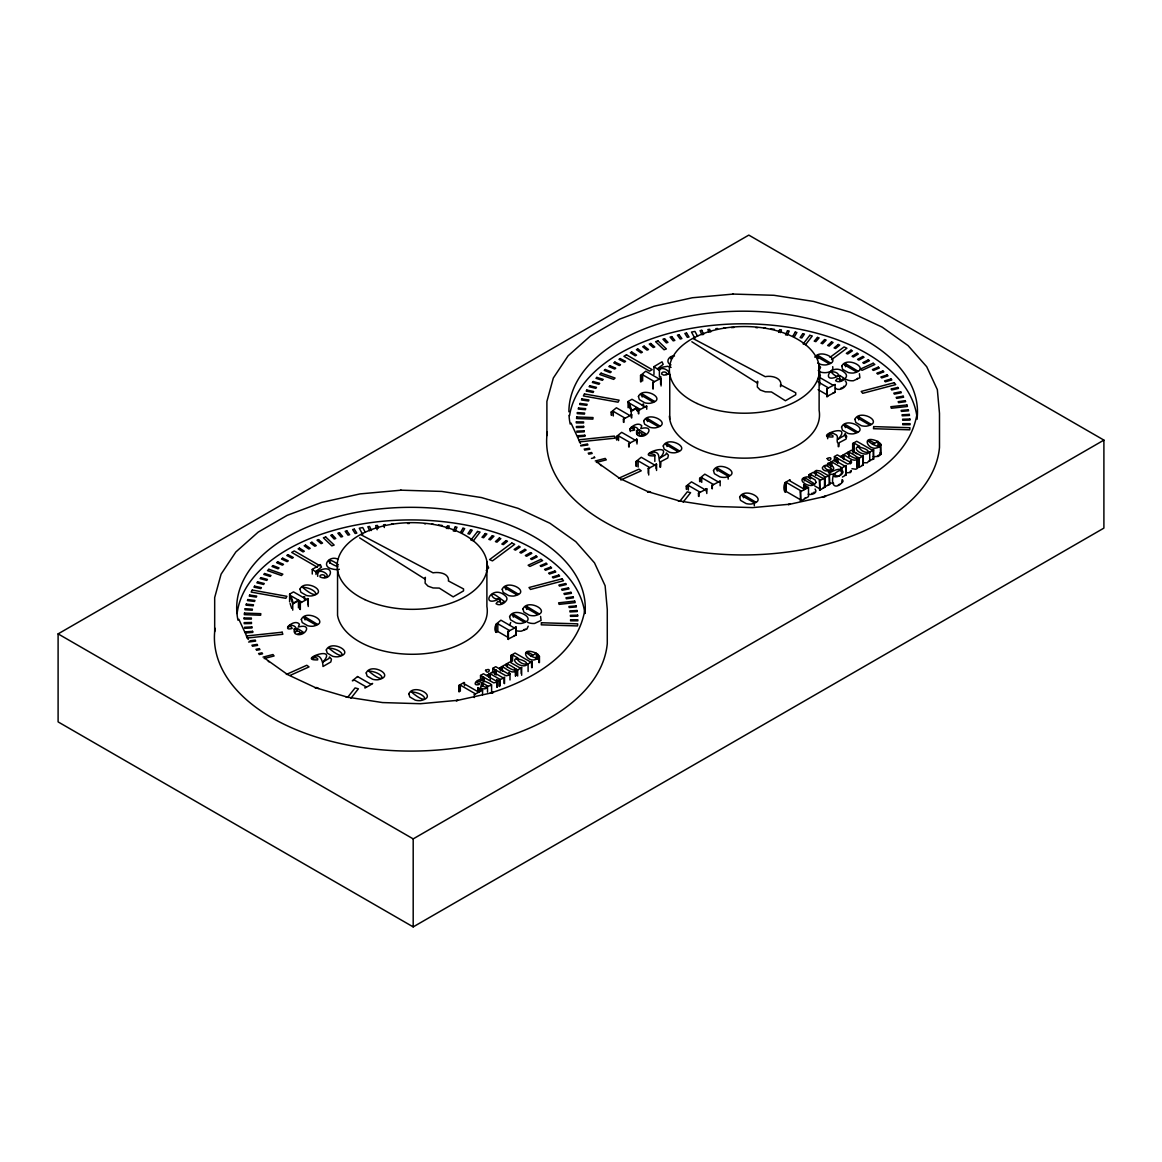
<?xml version="1.0" encoding="UTF-8"?>
<svg xmlns="http://www.w3.org/2000/svg" width="1162" height="1162" viewBox="0 0 1162 1162"><rect width="100%" height="100%" fill="white"/><g stroke="black" fill="none" stroke-linecap="round" stroke-linejoin="round"><path stroke-width="1.5" d="M630.327 431.538L630.356 428.458L631.315 428.037L634.045 428.386L634.568 430.042C622.788 433.382 636.747 419.584 641.773 425.844L640.727 428.618C656.545 424.333 646.304 440.747 637.328 435.096L637.299 433.818L638.839 432.903A2.658 1.525 0 0 1 641.802 433.266L642.441 434.849L640.32 435.779L645.476 433.658L639.289 429.998L636.573 430.681L636.573 433.76M827.722 438.742C825.761 434.022 831.643 431.48 834.882 434.196C839.966 435.634 835.289 440.863 838.223 443.593L838.223 446.687M509.552 625.403L510.699 622.527M528.202 626.173L526.909 629.034L521.259 631.155A9.499 5.49 0 0 1 515.957 630.646M539.444 662.572L539.444 656.486L537.686 654.235L538.805 656.922L536.829 658.433L531.179 656.225L536.35 653.247L536.35 659.319M873.228 456.739L878.356 456.39L880.985 454.371L880.622 443.608L878.922 442.678L880.433 445.133L878.457 446.644L872.807 444.436L877.978 441.458L877.978 447.544M880.462 444.683L880.433 454.255L877.513 455.809M481.765 682.98L480.545 687.715C482.245 689.749 487.982 689.153 487.517 686.059C495.477 685.406 489.725 683.488 482.767 680.322C478.061 677.039 470.595 686.437 478.875 684.592A2.164 1.249 0 0 0 479.412 683.271C472.702 682.995 478.918 679.058 481.765 682.98L481.765 686.03M539.444 656.486C529.16 668.731 515.812 644.373 536.35 653.247M881.072 444.712C870.788 456.957 857.44 432.584 877.978 441.458M482.448 683.387C481.78 689.473 492.891 686.902 482.448 683.387L482.448 686.422M585.023 608.772C577.775 655.31 530.99 680.366 490.103 693.162L493.4 692.45L456.085 700.701L457.959 700.294L420.47 703.722L382.574 702.574L345.913 696.909M917.239 412.655C909.991 459.193 863.206 484.249 822.318 497.045L825.616 496.319L788.301 504.584L790.189 504.177L752.7 507.605L714.79 506.458L678.129 500.793M438.597 525.035L442.17 525.413M770.827 328.919L774.4 329.296M659.929 467.153L659.929 462.52C658.041 458.583 660.684 452.12 653.48 452.018C646.362 454.429 650.444 453.238 654.598 454.603L654.627 455.882C632.738 456.579 675.935 440.049 659.9 458.046L665.899 454.487L666.451 452.948L668.411 455.199L667.758 457.988L660.931 461.59L660.582 467.066M833.662 474.169C832.413 479.572 842.189 475.766 842.958 472.44A4.997 2.876 0 0 0 842.13 470.465C838.717 465.671 823.393 477.524 832.791 469.84A5.011 2.89 0 0 0 833.691 468.097L833.227 466.892A6.478 3.747 0 0 0 830.38 465.178L828.361 464.48L830.104 464.48C833.401 463.101 826.124 461.59 827.809 464.756L824.134 465.73L822.493 467.4A5.171 2.978 0 0 0 822.899 469.23A6.856 3.951 0 0 0 825.383 470.842L829.45 471.235L828.39 472.556L830.569 474.328L833.662 474.169C830.089 485.396 835.551 490.393 842.958 481.576A4.997 2.876 0 0 0 842.13 479.601M500.386 670.982L500.386 667.932L499.137 668.658L508.927 674.221L508.956 672.42L510.002 673.887L508.956 675.195L505.92 675.776L496.218 670.343L494.518 670.823L494.518 673.873M446.368 528.507L447.457 525.79L449.229 526.023L448.14 528.754M778.598 332.39L779.687 329.674L781.445 329.906L780.37 332.623M838.877 446.6L839.24 442.664L846.052 439.062L846.706 436.273L844.759 434.022L844.193 435.576L838.194 439.12C854.23 421.123 811.032 437.653 832.922 436.97L832.893 435.677L831.309 434.762L827.751 435.663M499.587 598.125C492.252 602.395 486.893 587.449 499.587 598.125L499.587 601.219M843.946 386.191L843.263 387.149M317.691 576.352L317.691 573.258C319.55 567.434 333.015 576.367 324.343 577.398C327.059 575.132 321.206 573.665 320.029 575.727L320.044 576.933C331.562 582.365 335.673 564.34 320.843 569.903A11.315 6.536 0 0 0 317.4 572.372L315.991 571.37L321.467 567.143L320.32 564.601L312.258 569.409L312.258 574.043M659.406 376.662L659.406 370.475C661.265 364.65 674.73 373.583 666.058 374.614C668.775 372.348 662.921 370.881 661.744 372.944L661.759 374.149L663.836 375.195L669.385 373.83M841.84 482.462L842.101 480.356M818.963 378.667L819.747 377.505L833.023 385.174L835.071 384.535L835.071 392.248L826.748 396.518L826.748 388.791L828.375 387.847L818.106 381.92M521.651 667.642L517.656 669.951L516.16 669.138L516.32 670.416C512.195 674.962 506.182 668.339 502.391 666.785L500.909 667.133L504.874 664.853C514.461 673.088 521.825 670.808 507.271 663.952L505.79 664.315L509.769 662.02L520.14 668.019L521.651 667.642L521.651 675.253M857.788 457.349L857.948 458.627C853.823 463.188 847.824 456.55 844.019 454.996L842.537 455.359L846.502 453.064C856.089 461.299 863.453 459.019 848.914 452.178L847.432 452.526L851.397 450.246L861.783 456.23L863.279 455.867L863.279 464.989L859.284 467.298L857.832 466.456L857.788 457.349L859.284 458.162L863.279 455.867M857.309 457.973L857.077 467.414L857.077 458.293M500.154 598.459C479.093 609.469 491.439 582.583 505.659 596.135A9.122 5.258 0 0 1 506.719 599.926C504.976 603.456 499.573 606.332 496.072 603.746L497.612 601.669L500.517 602.061L501.025 603.688L504.41 601.48L500.154 598.459L500.154 601.553M839.69 375.442C818.629 386.452 830.975 359.566 845.195 373.118A9.122 5.258 0 0 1 846.256 376.909C844.513 380.439 839.109 383.315 835.609 380.729L837.163 378.652L840.053 379.044L840.562 380.671L843.888 378.086L839.69 375.442L839.69 380.076M287.987 626.841C289.135 622.817 299.346 627.189 294.204 629.063L294.204 632.143M630.458 428.386C631.62 424.435 641.714 428.88 636.573 430.681M347.627 697.36L355.078 687.933L358.39 688.805L350.939 698.231M679.857 501.229L687.308 491.817L690.606 492.688L683.154 502.1M480.531 680.002L480.531 675.442L483.45 673.757L486.457 675.485L487.706 674.759L486.878 675.732L496.668 681.295L496.697 679.494L497.743 680.976L496.697 682.268L493.676 682.849L483.958 677.417L482.259 677.911L482.259 680.947M851.092 471.264L850.148 471.409M814.794 357.155C820.938 347.888 844.251 361.367 826.08 364.912A9.499 5.49 0 0 1 820.779 364.403L817.627 363.081M660.045 377.142L660.844 376.459M818.266 370.634L820.561 367.308L818.963 365.159M818.266 378.362L820.387 375.878L819.849 373.539M525.674 629.238L523.728 629.644M830.046 357.344L844.062 346.93L846.924 348.208L831.542 359.654M805.411 497.859L804.482 498.469M315.367 688.296L316.5 687.468L318.635 688.456M647.597 492.18L648.716 491.352L650.851 492.325M486.239 570.484L488.636 567.84L486.704 563.831M58.1 633.886L748.807 235.102L1103.9 440.107L1103.9 528.114L413.193 926.898L58.1 721.892L58.1 633.886L413.193 838.891L1103.9 440.107M640.538 381.644L640.538 375.471L645.738 371.215L659.028 378.885L661.076 378.246L661.076 385.973M640.538 375.471L642.644 374.789L654.38 381.572L652.739 382.516L652.739 388.689M652.739 382.516L661.076 378.246M289.614 601.872L289.614 594.145L293.521 591.894L303.137 597.442L304.531 596.629L303.602 597.704L306.39 599.331L308.264 598.779L308.264 606.506M628.076 407.702L628.076 401.529L631.983 399.263L641.598 404.812L643.457 404.274L643.457 407.368M611.212 415.125L611.212 412.031L616.412 407.789L629.688 415.444L631.736 414.805L631.736 417.899M611.212 412.031L613.304 411.363L625.04 418.131L623.413 419.075L623.413 422.169M298.445 600.144L293.274 603.136L290.878 595.772L298.445 600.144L298.445 607.871M292.737 610.152L292.737 603.979L298.925 600.42L301.713 602.032L299.869 603.093L299.869 609.28M636.907 407.513L631.736 410.506L629.325 403.141L636.907 407.513L636.907 410.607M631.198 414.442L631.198 411.348L637.372 407.789L640.175 409.402L638.316 410.462L638.316 413.556M643.457 404.274L642.063 405.088L644.852 406.7L646.726 406.163L646.726 409.242M299.869 603.093L308.264 598.779M623.413 419.075L631.736 414.805M638.316 410.462L646.726 406.163M616.47 439.672L616.47 436.578L621.67 432.337L634.946 440.006L636.994 439.367L636.994 444M616.47 436.578L618.562 435.91L630.298 442.693L628.671 443.623L628.671 446.716M294.204 629.063L297.428 628.468L303.108 632.041L297.951 634.162L300.072 633.232L299.433 631.649A2.658 1.525 0 0 0 296.47 631.286L294.93 632.186L294.959 633.479C303.936 639.129 314.176 622.716 298.358 627.001L299.404 624.212C294.378 617.966 280.42 631.765 292.199 628.424L290.82 626.42L288.089 626.768M628.671 443.623L636.994 439.367M636.035 466.151L636.035 461.517L641.235 457.276L654.511 464.945L656.559 464.306L656.559 470.479M636.035 461.517L638.127 460.849L649.863 467.632L648.236 468.562L648.236 473.21M648.236 468.562L656.559 464.306M826.748 388.791L835.071 384.535M826.748 396.518L828.375 395.574M833.023 392.901L835.071 392.248M686.277 489.187L686.277 486.108L691.477 481.867L704.753 489.522L706.801 488.882L706.801 493.516M699.626 481.475L699.626 478.395L704.826 474.154L718.101 481.809L720.149 481.17L720.149 485.803M686.277 486.108L688.369 485.425L700.105 492.209L698.478 493.153L698.478 496.232M699.626 478.395L701.732 477.727L713.468 484.496L711.827 485.44L711.827 488.519M698.478 493.153L706.801 488.882M711.827 485.44L720.149 481.17M495.724 624.444L500.924 620.203L514.2 627.872L515.783 626.957L516.248 634.946L507.925 639.216L507.925 631.489L509.552 630.545L497.815 623.776C493.966 623.326 493.966 635.091 497.815 631.503L508.084 637.43M495.724 632.172L497.089 631.387M507.925 631.489L516.248 627.233M514.2 635.599L516.248 634.946M784.757 482.782L790.058 479.717L789.361 480.603L804.482 489.333C809.594 487.052 797.422 481.62 808.505 487.488L808.505 496.61L800.676 501.127L800.269 491.773L801.373 491.134L786.253 482.404C783.13 482.027 783.13 494.053 786.253 491.526L801.373 500.256L800.269 500.895M852.661 451.176L852.661 443.579L856.699 441.24L872.226 450.202L873.679 449.854L873.679 458.99L868.987 460.835L867.259 462.767L862.988 462.737M852.661 443.579L854.215 443.172L859.546 446.252C849.771 448.009 864.789 457.61 868.769 452.657L873.679 449.854M834.418 461.14L834.418 456.579L837.337 454.894L840.344 456.622L841.593 455.911L840.765 456.869L850.555 462.432L850.584 460.631L851.63 462.113L850.584 463.406L847.563 464.001L837.846 458.554L836.146 459.048L836.146 462.084M808.999 477.756L808.999 474.721L812.979 472.426L814.301 473.195L814.286 471.743L816.334 470.436L820.198 470.959L828.245 475.592L829.319 474.982L829.741 484.351L824.628 486.805L825.296 486.428M836.146 459.048L837.424 458.307L837.424 462.868M808.999 474.721L810.48 474.357L820.445 480.095L819.384 480.705L819.82 490.088L824.526 487.357L824.526 478.236L823.35 478.424C809.565 472.251 814.969 468.562 825.296 477.291L824.628 477.684L829.741 475.229M842.421 477.03L846.154 474.88L846.154 465.744L844.759 466.064L834.374 460.065L830.38 462.374L831.89 461.997L841.84 467.749L841.84 470.784M458.816 691.593L458.816 685.507L464.132 682.428L464.553 685.725M511.019 661.439L511.019 655.368L515.071 653.029L530.584 661.991L532.051 661.643L532.051 667.729M458.816 685.507L460.326 685.13L475.447 693.859L474.343 694.498L474.343 697.534M464.553 682.69L463.435 683.329L478.555 692.058C483.668 689.778 471.481 684.345 482.564 690.213L482.564 694.774M511.019 655.368L512.573 654.961L517.918 658.041C508.143 659.784 523.161 669.385 527.141 664.446L532.051 661.643M492.79 672.929L492.79 668.368L495.709 666.683L498.701 668.411L500.386 667.932M841.84 467.749L840.736 468.388L846.154 465.744M800.269 491.773L808.505 487.488M819.384 480.705L824.526 478.236M482.259 677.911L483.537 677.17L483.537 681.731M488.752 677.199L488.752 674.163L492.746 671.854L503.131 677.853L504.526 677.533L504.526 683.619M494.518 670.823L495.796 670.096L495.796 674.657M488.752 674.163L490.262 673.786L500.212 679.523L500.212 685.609M819.384 489.841L820.445 489.231L814.751 485.948M823.35 487.546L824.526 487.357M828.245 484.728L829.741 484.351M844.759 475.185L846.154 474.88M861.783 465.366L863.279 464.989M872.226 459.339L873.679 458.99M499.108 686.248L499.108 680.162L500.212 679.523M482.564 690.213L474.343 694.498M499.108 680.162L504.526 677.533M842.552 387.643L840.562 388.398M838.325 484.859L839.632 484.249M653.974 374.353L653.974 366.626L662.035 361.818L663.182 364.36L657.707 368.586L659.115 369.589A11.315 6.536 0 0 1 662.558 367.134L667.642 366.306L671.099 367.381M618.576 478.323L639.027 469.143L641.25 470.799L620.798 479.979M286.36 674.439L306.797 665.26L309.034 666.915L290.151 675.398M856.946 379.349L857.701 378.216M804.351 477.843L803.174 478.889L804.322 479.862L811.875 484.133L814.402 483.726L805.063 477.829L804.351 480.894M833.662 483.29L829.45 482.942M595.249 460.98L605.199 458.424L606.303 459.847L596.367 462.418M263.033 657.111L272.968 654.54L274.087 655.978L264.137 658.534M591.443 458.424L594.828 457.668L594.16 456.695M258.56 653.567L261.944 652.812L262.612 653.785L259.228 654.555M588.146 453.165L591.589 452.512L592.17 453.5L588.727 454.168M255.916 649.297L259.358 648.628L259.939 649.616L256.497 650.284M584.123 449.113L589.352 448.256L589.846 449.258L584.617 450.115M251.893 645.23L257.136 644.373L257.63 645.389L252.386 646.246M339.362 569.278L337.721 569.511A9.499 5.49 0 0 1 332.419 569.002C320.116 566.664 329.587 554.666 338.127 559.314M674.483 356.022C669.021 355.238 664.78 362.413 670.968 364.897M580.826 445.917L587.899 444.973L587.493 443.957L580.622 445.409M249.961 640.785L255.262 640.073L255.669 641.09L248.595 642.034M578.676 439.832L614.393 436.099L615.047 438.161L579.315 441.894M733.309 294.073L692.32 297.762L653.959 306.274L619.491 319.187L590.427 335.963L568.058 355.862L553.33 378.013L546.895 401.442L546.895 435.532M715.777 328.643L717.579 328.483M401.093 490.19L360.104 493.894L321.729 502.391L287.275 515.318L258.211 532.094L235.828 551.994L221.1 574.144L214.679 597.573L214.679 631.649M385.348 524.599L383.562 524.774L384.332 527.533M818.179 355.557L817.002 356.719L828.564 363.401L830.496 363.009L818.179 355.557L818.179 358.637M845.529 363.662L844.353 364.824L855.915 371.506L857.846 371.114L845.529 363.662L845.529 366.742M642.194 393.933L641.017 395.109L652.579 401.791L654.511 401.398L642.194 393.933L642.194 397.026M647.452 418.494L646.275 419.656L657.837 426.338L659.769 425.946L647.452 418.494L647.452 421.574M858.674 416.795L857.498 417.971L869.06 424.653L870.992 424.246L858.674 416.795L858.674 419.889M845.311 424.508L844.135 425.684L855.697 432.351L857.643 431.959L845.311 424.508L845.311 427.601M667.017 443.434L665.841 444.596L677.402 451.277L679.334 450.885L667.017 443.434L667.017 446.513M717.259 468.01L716.082 469.187L727.644 475.854L729.576 475.461L717.259 468.01L717.259 471.104M743.389 494.663L742.213 495.84L753.775 502.521L755.707 502.129L743.389 494.663L743.389 497.757M338.433 564.892C328.439 556.496 322.934 561.144 338.069 566.824M505.993 586.679L504.816 587.841L516.364 594.523L518.31 594.131L505.993 586.679L505.993 589.759M305.083 616.877L303.907 618.039L315.468 624.72L317.4 624.328L305.083 616.877L305.083 619.956M526.706 606.361L525.529 607.523L537.091 614.204L539.023 613.812L526.706 606.361L526.706 609.44M513.343 614.059L512.166 615.235L523.728 621.917L525.674 621.525L513.343 614.059L513.343 617.153M723.752 327.989L725.553 327.873M391.521 524.12L393.322 524.004M731.305 327.582L734.021 327.481M407.557 523.481L409.373 523.466M732.902 294.059L773.95 295.293L813.632 301.437L850.25 312.215L882.19 327.147L908.045 345.579L926.71 366.713L937.342 389.633L939.492 413.323L939.492 447.414A196.567 113.484 0 0 1 729.983 554.695A196.567 113.484 0 0 1 547.287 432.162M400.687 490.175L441.72 491.424L481.417 497.554L518.034 508.331L549.96 523.263L575.829 541.695L594.479 562.844L605.126 585.75L607.276 609.454L607.276 643.53A196.567 113.484 0 0 1 397.767 750.826A196.567 113.484 0 0 1 215.072 628.279M755.852 327.611L757.668 327.699M424.537 523.771L425.437 523.815M763.855 328.076L765.656 328.207M431.639 524.193L433.426 524.338M808.2 494.199C811.279 495.375 818.368 493.08 815.099 489.028M811.875 493.269L813.966 493.225L814.17 492.005M680.729 501.33L648.265 491.773L619.956 478.541L597.021 462.185M348.513 697.447L316.049 687.904L287.726 674.657L264.805 658.317M819.166 371.564L820.779 372.13A9.499 5.49 0 0 0 826.08 372.639C829.116 372.508 834.185 370.446 832.733 366.626M527.679 622.367L529.306 622.934A9.499 5.49 0 0 0 534.607 623.442L541.071 620.435L540.591 616.426M846.662 472.774L850.584 472.527L851.368 470.523M851.964 468.707L855.798 469.216L857.614 468.271L857.832 466.456M672.711 357.809L670.518 357.62L670.91 358.927M844.977 378.914L848.129 380.235A9.499 5.49 0 0 0 853.431 380.744L859.88 377.737L859.401 373.728M693.54 338.81L765.25 376.691C771.481 375.311 782.36 377.665 780.791 386.016M361.309 534.927L433.019 572.822C438.597 571.835 448.372 572.968 448.576 580.187M448.285 580.884L463.536 588.931L463.536 590.892L453.18 596.861L439.265 588.088L433.092 587.957L428.023 586.142L425.103 583.135L425.307 577.325L425.307 579.286L359.624 537.861M818.106 389.648L826.908 394.731M856.873 453.848L854.215 452.294L854.215 443.172M834.418 456.579L837.424 458.307M319.928 565.763L294.262 550.933L291.691 552.415L317.371 567.245M492.79 668.368L495.796 670.096M480.531 675.442L483.537 677.17M691.84 341.744L757.537 383.169L757.537 381.209L757.319 387.019L760.253 390.011L765.308 391.826L771.481 391.972L785.41 400.745L795.752 394.775L795.752 392.814L780.501 384.753L780.501 386.714M653.974 366.626L659.406 370.475M312.258 569.409L317.691 573.258M600.362 464.815L601.175 465.744M268.131 660.931L268.959 661.875M880.622 452.73L881.072 453.834M697.563 336.254L694.949 331.446L691.492 332.071L694.934 338.389M365.347 532.37L362.733 527.563L359.276 528.202L362.704 534.52M571.05 423.128L580.477 443.448M238.835 619.244L248.261 639.565M371.448 530.526L369.603 526.459L367.846 526.735L369.69 530.787M880.026 452.86L880.462 453.819M710.665 332.041L709.662 329.296L707.89 329.514L708.893 332.259M378.434 528.158L377.447 525.427L375.66 525.645L377.156 529.741M835.42 387.847L835.609 388.442C839.109 391.042 844.513 388.166 846.241 384.637A9.122 5.258 0 0 0 845.195 380.845M628.076 401.529L631.198 411.348M289.614 594.145L292.737 603.979M290.137 603.514L291.706 608.423M516.16 669.138L516.189 675.209M514.766 668.281L514.781 671.331M879.314 442.446L879.314 445.482M878.922 442.678L878.922 447.239M873.243 449.607L873.243 458.743M869.728 452.134L869.728 461.27M862.858 455.62L862.858 464.742M859.284 458.162L859.284 467.298M853.082 443.826L853.082 452.948M850.584 460.631L850.584 463.682M848.914 452.178L848.914 456.739M845.718 465.497L845.718 474.633M845.471 433.92L845.471 436.999M844.019 454.996L844.019 459.556M842.973 455.606L842.973 458.641M841.172 468.635L841.172 471.67M837.846 458.554L837.846 463.115M836.582 459.295L836.582 462.331M831.89 461.997L831.89 466.558M830.815 462.621L830.815 467.182M829.319 474.982L829.319 484.104M827.213 389.067L827.213 396.794M825.064 477.931L825.064 487.052M819.747 377.505L819.747 385.232M819.82 480.952L819.82 490.088M819.123 365.42L819.123 410.36A75.08 43.343 0 0 1 749.359 458.06A75.08 43.343 0 0 1 669.399 416.04M815.797 471.975L815.797 475.026M815.419 471.975L815.419 475.026M810.48 474.357L810.48 478.918M809.435 474.967L809.435 478.003M804.148 484.888L804.148 489.449M803.712 485.135L803.712 489.696M800.676 492.005L800.676 501.127M786.253 482.404L786.253 491.526M785.178 483.029L785.178 492.151M754.312 502.667L754.312 505.746M728.182 476.013L728.182 479.093M712.306 485.701L712.306 488.795M706.336 488.606L706.336 491.7M701.732 477.727L701.732 482.361M700.105 478.657L700.105 481.751M698.943 493.414L698.943 496.508M688.369 485.425L688.369 490.059M686.742 486.37L686.742 489.463M669.762 374.324L669.762 419.25M660.597 377.97L660.597 384.157M656.094 464.03L656.094 468.664M654.831 455.243L654.831 461.43M653.218 382.777L653.218 388.965M648.701 468.838L648.701 475.011M642.644 374.789L642.644 380.976M641.017 375.733L641.017 381.906M639.289 429.998L639.289 434.632M638.795 410.738L638.795 413.832M638.127 460.849L638.127 467.037M637.372 407.789L637.372 410.869M637.11 430.986L637.11 434.08M636.529 439.091L636.529 442.185M636.5 461.793L636.5 466.427M633.348 426.686L633.348 429.766M631.271 414.543L631.271 417.623M629.325 403.141L629.325 407.775M629.136 443.899L629.136 446.992M623.878 419.337L623.878 422.431M618.562 435.91L618.562 440.543M616.935 436.854L616.935 439.948M613.304 411.363L613.304 415.996M611.677 412.292L611.677 415.386M538.834 656.472L538.834 662.558M537.686 654.235L537.686 658.796M537.294 654.453L537.294 659.014M531.615 661.396L531.615 667.482M528.1 663.923L528.1 671.534M521.23 667.395L521.23 673.481M517.656 669.951L517.656 676.037M515.783 626.957L515.783 634.684M515.667 669.748L515.667 675.834M515.434 670.067L515.434 676.153M512.573 654.961L512.573 661.047M511.454 655.615L511.454 661.701M510.002 673.887L510.002 679.973M508.39 631.765L508.39 639.492M507.271 663.952L507.271 667.003M504.09 677.286L504.09 683.372M502.391 666.785L502.391 671.345M501.345 667.38L501.345 670.43M499.544 680.409L499.544 686.495M497.815 623.776L497.815 631.503M497.205 681.005L497.205 687.091M497.016 681.237L497.016 687.323M496.189 624.72L496.189 632.448M496.218 670.343L496.218 674.904M494.954 671.07L494.954 674.12M491.599 684.679L491.599 692.291M490.262 673.786L490.262 679.872M489.187 674.41L489.187 677.446M487.517 686.059L487.517 692.145M486.893 561.551L486.893 606.477A75.08 43.343 0 0 1 419.932 654.046A75.08 43.343 0 0 1 337.546 615.381L337.546 570.44M483.958 677.417L483.958 681.978M478.207 687.613L478.207 692.174M477.785 687.86L477.785 692.421M460.326 685.13L460.326 691.216M459.251 685.754L459.251 691.84M413.193 838.891L413.193 926.898M329.819 560.157L329.819 563.236M315.991 571.37L315.991 574.464M307.799 598.517L307.799 604.69M304.531 596.629L304.531 599.723M300.333 603.368L300.333 609.542M298.925 600.42L298.925 606.593M296.92 628.366L296.92 631.46M294.741 629.368L294.741 632.462M570.208 424.101A174.285 100.629 0 0 1 569.017 415.328M568.901 411.813A174.285 100.629 0 0 1 747.776 311.227A174.285 100.629 0 0 1 917.239 417.085M569.569 415.662A174.285 100.629 0 0 1 746.222 323.82A174.285 100.629 0 0 1 917.239 419.162M237.992 620.217A174.285 100.629 0 0 1 404.884 507.387A174.285 100.629 0 0 1 585.023 613.216M237.106 613.536A174.285 100.629 0 0 1 410.956 519.922A174.285 100.629 0 0 1 584.835 613.521M570.586 619.767L570.586 620.813L577.848 620.842L577.848 619.782L570.586 619.767M902.816 423.651L902.801 424.696L910.064 424.711L910.078 423.665L902.816 423.651M244.122 617.981L244.107 619.026L251.355 619.085L251.384 618.039L244.122 617.981M576.352 421.864L576.323 422.91L583.585 422.968L583.615 421.922L576.352 421.864M299.97 589.119L300.885 592.257L306.347 595.423A9.499 5.49 0 0 0 311.648 595.932C330.531 592.155 304.647 578.08 299.97 589.119M301.321 619.433L302.236 622.571L307.683 625.722A9.499 5.49 0 0 0 312.985 626.231C331.882 622.454 305.984 608.394 301.321 619.433M326.304 649.979L327.219 653.117L332.666 656.269A9.499 5.49 0 0 0 337.968 656.791C356.865 653 330.981 638.94 326.304 649.979M366.204 672.958L367.119 676.095L372.581 679.247A9.499 5.49 0 0 0 377.882 679.77C396.765 675.993 370.881 661.919 366.204 672.958M408.85 693.816L409.779 696.939L415.226 700.105A9.499 5.49 0 0 0 420.528 700.613C439.425 696.837 413.527 682.762 408.85 693.816M502.216 589.236L503.146 592.373L508.593 595.525A9.499 5.49 0 0 0 513.894 596.033C532.792 592.257 506.893 578.197 502.216 589.236M509.581 616.63L510.496 619.767L515.957 622.919A9.499 5.49 0 0 0 521.259 623.428C540.141 619.651 514.258 605.576 509.581 616.63M522.944 608.917L523.859 612.054L529.306 615.206A9.499 5.49 0 0 0 534.607 615.715C553.504 611.938 527.606 597.878 522.944 608.917M638.432 396.503L639.347 399.626L644.794 402.793A9.499 5.49 0 0 0 650.095 403.301C668.992 399.525 643.094 385.45 638.432 396.503M643.69 421.051L644.605 424.188L650.052 427.34A9.499 5.49 0 0 0 655.353 427.848C674.25 424.072 648.352 410.012 643.69 421.051M663.255 445.99L664.17 449.128L669.617 452.279A9.499 5.49 0 0 0 674.919 452.788C693.816 449.011 667.918 434.951 663.255 445.99M713.497 470.566L714.412 473.704L719.859 476.856A9.499 5.49 0 0 0 725.161 477.379C744.058 473.602 718.16 459.527 713.497 470.566M739.628 497.234L740.543 500.357L745.989 503.524A9.499 5.49 0 0 0 751.291 504.032C770.188 500.256 744.29 486.181 739.628 497.234M841.753 366.219L842.682 369.356L848.129 372.508A9.499 5.49 0 0 0 853.431 373.017C872.328 369.24 846.43 355.18 841.753 366.219M841.549 427.064L842.465 430.201L847.926 433.353A9.499 5.49 0 0 0 853.228 433.876C872.11 430.1 846.226 416.025 841.549 427.064M854.898 419.351L855.828 422.489L861.274 425.655A9.499 5.49 0 0 0 866.576 426.163C885.473 422.387 859.575 408.312 854.898 419.351M312.52 658.07L316.064 657.663L317.647 658.593L317.676 659.871C295.787 660.568 338.984 644.038 322.949 662.035L328.948 658.476L329.5 656.937L331.46 659.188L330.807 661.977L322.978 666.509C323.138 661.018 319.376 651.562 312.52 658.07M541.448 622.745L541.26 624.836L577.514 625.94L577.717 623.849L541.448 622.745M873.679 426.614L873.475 428.705L909.744 429.824L909.933 427.732L873.679 426.614M831.963 469.492C823.771 472.847 820.895 459.411 831.963 469.492M244.499 613.086L244.325 614.654L260.637 615.235L260.811 613.667L244.499 613.086M576.715 416.969L576.555 418.538L592.867 419.119L593.027 417.55L576.715 416.969M302.367 587.115C320.421 602.991 320.029 588.655 302.367 587.115M328.701 647.975C346.755 663.836 346.349 649.514 328.701 647.975M368.601 670.953C386.655 686.829 386.263 672.493 368.601 670.953M411.246 691.797C429.315 707.673 428.909 693.351 411.246 691.797M245.197 608.728L245.008 609.76L252.227 610.224L252.415 609.178L245.197 608.728M577.427 412.597L577.223 413.643L584.442 414.108L584.646 413.062L577.427 412.597M526.415 652.768L530.743 655.978L532.704 654.845L528.274 652.376L526.415 652.768M868.043 440.979L872.371 444.189L874.332 443.056L869.917 440.587L868.043 440.979M834.36 473.82C839.908 482.593 848.013 462.854 834.36 473.82M246.315 604.124L246.039 605.17L253.2 605.823L253.49 604.792L246.315 604.124M578.545 408.007L578.255 409.039L585.43 409.707L585.706 408.661L578.545 408.007M485.527 670.314C487.924 675.906 492.572 666.828 485.527 670.314M827.17 458.525C829.552 464.117 834.214 455.039 827.17 458.525M816.014 482.317C812.485 491.119 793.385 479.18 806.588 476.928A7.873 4.546 0 0 1 810.713 477.379L815.099 479.906L816.014 482.317M247.811 599.563L247.448 600.594L254.551 601.451L254.928 600.42L247.811 599.563M580.041 403.446L579.664 404.478L586.781 405.335L587.144 404.303L580.041 403.446M830.946 371.811C839.836 382.066 841.913 371.07 830.946 371.811M249.699 595.06L249.234 596.062L256.265 597.123L256.729 596.106L249.699 595.06M581.915 398.929L581.465 399.946L588.495 401.006L588.945 399.989L581.915 398.929M455.257 526.909L453.296 530.947L455.039 531.237L457.015 527.199L455.257 526.909M787.487 330.792L785.512 334.83L787.27 335.106L789.23 331.068L787.487 330.792M252.241 590.064L251.152 592.068L285.808 598.314L286.898 596.324L252.241 590.064M584.457 393.947L583.382 395.937L618.039 402.197L619.114 400.193L584.457 393.947M462.955 528.26L460.66 532.225L462.374 532.559L464.684 528.579L462.955 528.26M795.186 332.129L792.876 336.108L794.605 336.443L796.9 332.463L795.186 332.129M254.594 586.171L253.97 587.159L260.782 588.597L261.406 587.623L254.594 586.171M586.81 390.054L586.185 391.042L593.012 392.48L593.637 391.492L586.81 390.054M357.547 676.545L352.347 680.787L354.439 680.104L366.175 686.887C359.813 691.245 378.26 680.612 370.823 684.2L357.547 676.545M470.537 529.799L467.908 533.707L469.608 534.099L472.222 530.177L470.537 529.799M802.753 333.683L800.124 337.59L801.824 337.968L804.453 334.06L802.753 333.683M257.572 581.871L256.875 582.83L263.556 584.457L264.268 583.498L257.572 581.871M589.802 385.74L589.09 386.714L595.786 388.34L596.484 387.367L589.802 385.74M477.567 531.455L470.915 540.083L473.413 540.722L480.051 532.094L477.567 531.455M809.783 335.339L803.145 343.952L805.629 344.591L812.267 335.978L809.783 335.339M260.927 577.645L260.128 578.589L266.679 580.404L267.463 579.46L260.927 577.645M593.143 381.528L592.359 382.472L598.909 384.288L599.694 383.329L593.143 381.528M485.266 533.532L481.998 537.28L483.61 537.745L486.878 533.997L485.266 533.532M817.482 337.416L814.213 341.149L815.84 341.628L819.108 337.881L817.482 337.416M264.616 573.52L263.745 574.435L270.136 576.439L271.007 575.51L264.616 573.52M596.832 377.403L595.975 378.318L602.352 380.308L603.223 379.393L596.832 377.403M516.741 658.593C523.437 668.542 534.941 662.834 516.741 658.593M858.369 446.804C865.065 456.753 876.569 451.045 858.369 446.804M492.368 535.697L488.795 539.342L490.379 539.865L493.952 536.219L492.368 535.697M824.599 339.58L821.011 343.226L822.594 343.734L826.167 340.088L824.599 339.58M268.872 569.278L267.463 570.629L281.451 575.51L282.86 574.159L268.872 569.278M601.103 373.162L599.694 374.498L613.667 379.378L615.076 378.042L601.103 373.162M499.297 538.064L495.419 541.608L496.958 542.16L500.837 538.616L499.297 538.064M831.513 341.933L827.634 345.477L829.174 346.044L833.052 342.5L831.513 341.933M273.012 565.603L271.995 566.475L278.023 568.814L279.025 567.942L273.012 565.603M605.228 369.487L604.211 370.358L610.239 372.697L611.256 371.825L605.228 369.487M506.007 540.606L501.839 544.048L503.335 544.644L507.503 541.216L506.007 540.606M838.238 344.489L834.069 347.917L835.551 348.527L839.719 345.085L838.238 344.489M277.689 561.827L276.6 562.669L282.424 565.168L283.513 564.34L277.689 561.827M609.905 365.71L608.83 366.553L614.654 369.051L615.729 368.209L609.905 365.71M511.846 543.046L489.58 559.605L492.456 560.897L514.708 544.324L511.846 543.046M282.686 558.196L281.524 558.995L287.13 561.667L288.292 560.854L282.686 558.196M614.901 362.065L613.754 362.878L619.361 365.536L620.508 364.737L614.901 362.065M518.818 546.285L514.098 549.466L515.478 550.149L520.198 546.968L518.818 546.285M851.034 350.154L846.314 353.35L847.694 354.018L852.414 350.837L851.034 350.154M287.973 554.695L286.753 555.465L292.127 558.283L293.347 557.513L287.973 554.695M620.188 358.579L618.968 359.349L624.357 362.166L625.577 361.382L620.188 358.579M524.832 549.365L519.835 552.415L521.157 553.127L526.139 550.076L524.832 549.365M857.048 353.248L852.066 356.298L853.387 357.01L858.369 353.96L857.048 353.248M626.478 354.817L623.907 356.298L649.587 371.128L652.158 369.632L626.478 354.817M862.785 356.487L857.556 359.392L858.82 360.147L864.049 357.242L862.785 356.487M530.569 552.618L525.34 555.523L526.604 556.278L531.833 553.373L530.569 552.618M631.692 351.999L630.341 352.711L635.222 355.804L636.573 355.107L631.692 351.999M299.462 548.13L298.126 548.827L303.006 551.935L304.342 551.224L299.462 548.13M868.261 359.9L862.785 362.66L863.991 363.445L869.452 360.685L868.261 359.9M536.031 556.017L530.569 558.777L531.76 559.561L537.236 556.801L536.031 556.017M637.793 348.978L636.398 349.646L641.017 352.885L642.412 352.217L637.793 348.978M305.577 545.109L304.183 545.777L308.787 549.016L310.196 548.348L305.577 545.109M873.156 363.241L860.345 369.095L862.044 370.329L874.841 364.476L873.156 363.241M540.926 559.358L528.129 565.226L529.814 566.446L542.625 560.592L540.926 559.358M644.155 346.145L642.702 346.77L647.045 350.125L648.498 349.501L644.155 346.145M311.924 542.262L310.472 542.886L314.815 546.256L316.267 545.617L311.924 542.262M878.312 367.134L872.401 369.574L873.461 370.431L879.373 367.991L878.312 367.134M546.082 563.265L540.185 565.705L541.245 566.548L547.142 564.107L546.082 563.265M650.735 343.473L649.238 344.068L653.291 347.54L654.787 346.959L650.735 343.473M318.519 539.604L317.008 540.185L321.061 543.656L322.571 543.075L318.519 539.604M882.873 370.969L876.773 373.234L877.76 374.12L883.861 371.84L882.873 370.969M550.643 567.085L544.557 569.351L545.53 570.237L551.63 567.957L550.643 567.085M657.924 340.858L655.6 341.672L664.054 349.747L666.392 348.934L657.924 340.858M325.709 536.989L323.37 537.803L331.838 545.864L334.162 545.051L325.709 536.989M887.114 374.905L880.825 377.011L881.74 377.911L888.015 375.82L887.114 374.905M554.884 571.021L548.609 573.127L549.51 574.043L555.799 571.936L554.884 571.021M664.533 338.708L662.936 339.217L666.392 342.892L667.99 342.398L664.533 338.708M332.317 534.84L330.72 535.333L334.177 539.023L335.774 538.514L332.317 534.84M891.007 378.972L884.558 380.889L885.4 381.819L891.85 379.901L891.007 378.972M558.791 575.088L552.342 577.02L553.17 577.95L559.619 576.018L558.791 575.088M671.709 336.617L670.082 337.082L673.219 340.858L674.861 340.408L671.709 336.617M339.493 532.748L337.851 533.198L341.003 536.975L342.645 536.524L339.493 532.748M894.232 382.705L861.202 391.42L862.712 393.322L895.742 384.607L894.232 382.705M562.016 578.821L528.986 587.536L530.497 589.439L563.526 580.739L562.016 578.821M679.058 334.743L677.388 335.15L680.22 338.999L681.891 338.592L679.058 334.743M346.842 530.86L345.172 531.266L347.99 535.13L349.66 534.723L346.842 530.86M897.819 387.44L891.065 388.994L891.748 389.967L898.487 388.413L897.819 387.44M565.589 583.556L558.849 585.111L559.518 586.084L566.272 584.53L565.589 583.556M686.553 333.058L684.854 333.421L687.352 337.358L689.051 336.995L686.553 333.058M354.337 529.175L352.623 529.538L355.136 533.474L356.836 533.111L354.337 529.175M900.666 391.783L893.796 393.148L894.391 394.136L901.247 392.771L900.666 391.783M568.436 587.899L561.566 589.265L562.161 590.267L569.031 588.887L568.436 587.899M903.135 396.198L896.163 397.375L896.672 398.377L903.644 397.201L903.135 396.198M570.92 592.315L563.948 593.491L564.456 594.494L571.428 593.332L570.92 592.315M701.833 330.342L700.076 330.604L701.906 334.671L703.664 334.395L701.833 330.342M905.242 400.672L898.182 401.66L898.604 402.677L905.663 401.689L905.242 400.672M573.026 596.803L565.967 597.776L566.388 598.793L573.447 597.82L573.026 596.803M906.897 404.957L890.833 406.715L891.341 408.254L907.406 406.497L906.897 404.957M574.667 601.074L558.617 602.831L559.125 604.371L575.175 602.613L574.667 601.074M282.177 632.215L246.446 635.963L247.099 638.025L282.831 634.278L282.177 632.215M908.335 409.779L901.131 410.375L901.392 411.406L908.582 410.825L908.335 409.779M576.105 605.91L568.915 606.491L569.162 607.523L576.352 606.942L576.105 605.91M584.835 435.213L577.63 435.765L577.877 436.796L585.067 436.244L584.835 435.213M252.604 631.329L245.414 631.881L245.647 632.927L252.851 632.375L252.604 631.329M909.294 414.398L902.061 414.776L902.235 415.822L909.468 415.444L909.294 414.398M577.078 610.515L569.845 610.892L570.005 611.938L577.238 611.561L577.078 610.515M584.05 430.797L576.817 431.146L576.962 432.191L584.21 431.843L584.05 430.797M251.834 626.914L244.601 627.262L244.746 628.308L251.98 627.959L251.834 626.914M909.875 419.032L902.627 419.206L902.7 420.252L909.962 420.078L909.875 419.032M577.659 615.148L570.397 615.323L570.484 616.368L577.732 616.194L577.659 615.148M583.644 426.367L576.381 426.512L576.454 427.558L583.702 427.413L583.644 426.367M251.428 622.483L244.165 622.629L244.223 623.674L251.486 623.529L251.428 622.483M697.084 403.505A75.08 43.343 0 0 0 818.571 376.735A75.08 43.343 0 0 0 717.68 329.383A75.08 43.343 0 0 0 697.084 403.505M364.868 599.621A75.08 43.343 0 0 0 486.355 572.851A75.08 43.343 0 0 0 385.45 525.5A75.08 43.343 0 0 0 364.868 599.621"/></g></svg>
